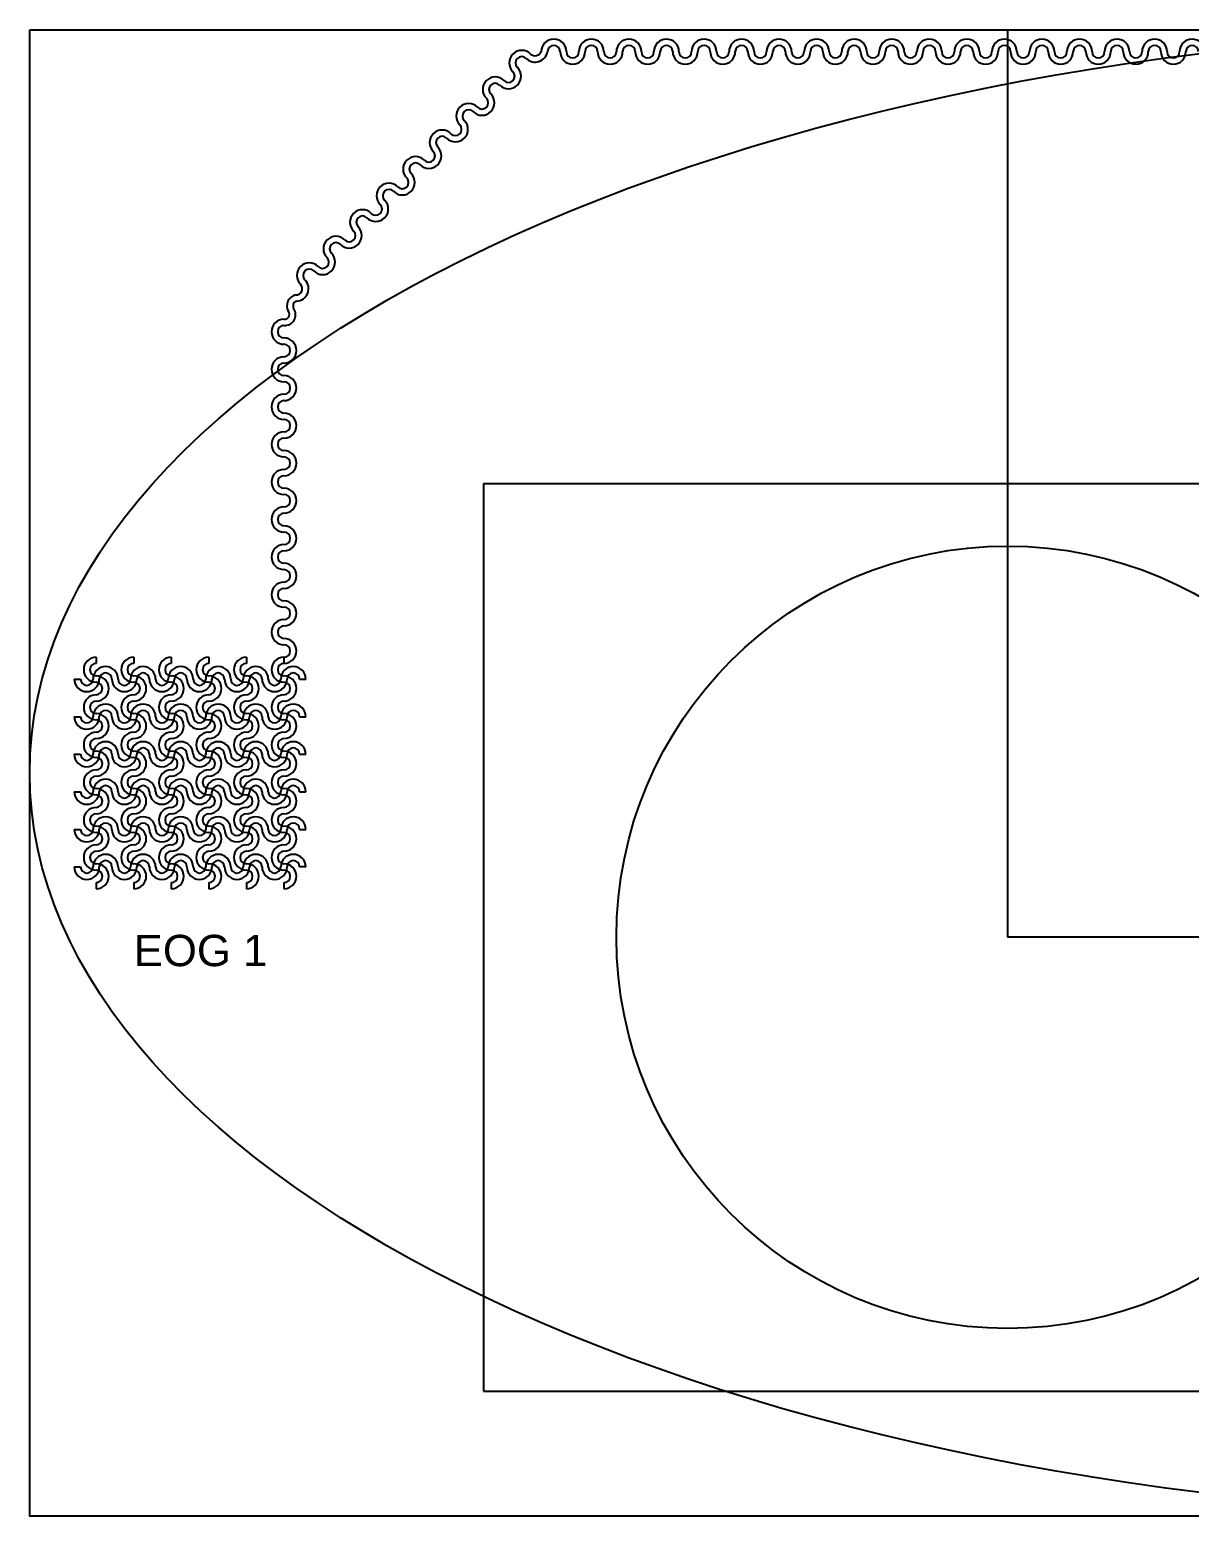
# Model space of a CAD drawing. Header units: millimetres. Extents: x 52779 to 53000, y 16171 to 16272.
# Drawn here: x 52779.3 to 52853.4, y 16171 to 16266 of the extents above; entities that cross this region are included whole.
import ezdxf

# ---------------------------------------------------------------- set-up
doc = ezdxf.new("R2010")
doc.units = ezdxf.units.MM
doc.header["$MEASUREMENT"] = 0
doc.layers.get('0').update_dxf_attribs({"color": 6})
doc.layers.add('MASK_1', color=255, linetype='Continuous')
doc.styles.get("Standard").update_dxf_attribs({"font": 'Arial.ttf'})

msp = doc.modelspace()

# ---------------------------------------------------------------- linework, layer by layer
for p, q in [((52841.771, 16266.044), (52841.771, 16208.044)), ((52808.271, 16237.044), (52950.271, 16237.044)), ((52808.271, 16237.044), (52808.271, 16179.044)), ((52879.271, 16208.044), (52841.771, 16208.044)), ((52808.271, 16179.044), (52950.271, 16179.044))]:
    msp.add_line(p, q)
msp.add_lwpolyline([(52779.271, 16266.044), (52979.271, 16266.044), (52979.271, 16171.044), (52779.271, 16171.044)], close=True)
msp.add_circle((52841.771, 16208.044), 25)
msp.add_ellipse((52879.271, 16218.544), major_axis=(100, 0), ratio=0.475)
at = {"layer": 'MASK_1'}
for p, q in [((52783.52, 16225.944), (52783.52, 16225.544)), ((52785.92, 16225.944), (52785.92, 16225.544)), ((52788.32, 16225.944), (52788.32, 16225.544)), ((52790.72, 16225.944), (52790.72, 16225.544)), ((52793.12, 16225.944), (52793.12, 16225.544)), ((52795.52, 16225.944), (52795.52, 16225.544)), ((52782.12, 16224.544), (52782.52, 16224.544)), ((52796.52, 16224.544), (52796.92, 16224.544)), ((52782.12, 16222.144), (52782.52, 16222.144)), ((52796.52, 16222.144), (52796.92, 16222.144)), ((52782.12, 16219.744), (52782.52, 16219.744)), ((52796.52, 16219.744), (52796.92, 16219.744)), ((52782.12, 16217.344), (52782.52, 16217.344)), ((52796.52, 16217.344), (52796.92, 16217.344)), ((52782.12, 16214.944), (52782.52, 16214.944)), ((52796.52, 16214.944), (52796.92, 16214.944)), ((52782.12, 16212.544), (52782.52, 16212.544)), ((52796.92, 16212.544), (52796.52, 16212.544)), ((52783.52, 16211.544), (52783.52, 16211.144)), ((52785.92, 16211.544), (52785.92, 16211.144)), ((52788.32, 16211.544), (52788.32, 16211.144)), ((52790.72, 16211.544), (52790.72, 16211.144)), ((52793.12, 16211.544), (52793.12, 16211.144)), ((52795.52, 16211.544), (52795.52, 16211.144))]:
    msp.add_line(p, q, dxfattribs=at)
for centre, radius, start, end in [((52812.771, 16264.644), 0.8, 0, 180), ((52812.771, 16264.644), 0.4, 0, 180), ((52815.171, 16264.644), 0.8, 0, 180), ((52815.171, 16264.644), 0.4, 0, 180), ((52817.571, 16264.644), 0.8, 0, 180), ((52817.571, 16264.644), 0.4, 0, 180), ((52819.971, 16264.644), 0.8, 0, 180), ((52819.971, 16264.644), 0.4, 0, 180), ((52822.371, 16264.644), 0.8, 0, 180), ((52822.371, 16264.644), 0.4, 0, 180), ((52824.771, 16264.644), 0.8, 0, 180), ((52824.771, 16264.644), 0.4, 0, 180), ((52827.171, 16264.644), 0.8, 0, 180), ((52827.171, 16264.644), 0.4, 0, 180), ((52829.571, 16264.644), 0.8, 0, 180), ((52829.571, 16264.644), 0.4, 0, 180), ((52831.971, 16264.644), 0.8, 0, 180), ((52831.971, 16264.644), 0.4, 0, 180), ((52834.371, 16264.644), 0.8, 0, 180), ((52834.371, 16264.644), 0.4, 0, 180), ((52836.771, 16264.644), 0.8, 0, 180), ((52836.771, 16264.644), 0.4, 0, 180), ((52839.171, 16264.644), 0.8, 0, 180), ((52839.171, 16264.644), 0.4, 0, 180), ((52841.571, 16264.644), 0.8, 0, 180), ((52841.571, 16264.644), 0.4, 0, 180), ((52843.971, 16264.644), 0.8, 0, 180), ((52843.971, 16264.644), 0.4, 0, 180), ((52846.371, 16264.644), 0.8, 0, 180), ((52846.371, 16264.644), 0.4, 0, 180), ((52848.771, 16264.644), 0.8, 0, 180), ((52848.771, 16264.644), 0.4, 0, 180), ((52851.171, 16264.644), 0.8, 0, 180), ((52851.171, 16264.644), 0.4, 0, 180), ((52853.571, 16264.644), 0.8, 0, 180), ((52853.571, 16264.644), 0.4, 0, 180), ((52810.723, 16263.923), 0.8, 45, 225), ((52810.723, 16263.923), 0.4, 45, 225), ((52811.571, 16264.79), 0.813, 225.91821, 349.68764), ((52811.571, 16264.823), 0.438, 229.8039, 335.88701), ((52813.971, 16264.644), 0.8, 180, 0), ((52813.971, 16264.644), 0.4, 180, 0), ((52816.371, 16264.644), 0.8, 180, 0), ((52816.371, 16264.644), 0.4, 180, 0), ((52818.771, 16264.644), 0.8, 180, 0), ((52818.771, 16264.644), 0.4, 180, 0), ((52821.171, 16264.644), 0.8, 180, 0), ((52821.171, 16264.644), 0.4, 180, 0), ((52823.571, 16264.644), 0.8, 180, 0), ((52823.571, 16264.644), 0.4, 180, 0), ((52825.971, 16264.644), 0.8, 180, 0), ((52825.971, 16264.644), 0.4, 180, 0), ((52828.371, 16264.644), 0.8, 180, 0), ((52828.371, 16264.644), 0.4, 180, 0), ((52830.771, 16264.644), 0.8, 180, 0), ((52830.771, 16264.644), 0.4, 180, 0), ((52833.171, 16264.644), 0.8, 180, 0), ((52833.171, 16264.644), 0.4, 180, 0), ((52835.571, 16264.644), 0.8, 180, 0), ((52835.571, 16264.644), 0.4, 180, 0), ((52837.971, 16264.644), 0.8, 180, 0), ((52837.971, 16264.644), 0.4, 180, 0), ((52840.371, 16264.644), 0.8, 180, 0), ((52840.371, 16264.644), 0.4, 180, 0), ((52842.771, 16264.644), 0.8, 180, 0), ((52842.771, 16264.644), 0.4, 180, 0), ((52845.171, 16264.644), 0.8, 180, 0), ((52845.171, 16264.644), 0.4, 180, 0), ((52847.571, 16264.644), 0.8, 180, 0), ((52847.571, 16264.644), 0.4, 180, 0), ((52849.971, 16264.644), 0.8, 180, 0), ((52849.971, 16264.644), 0.4, 180, 0), ((52852.371, 16264.644), 0.8, 180, 0), ((52852.371, 16264.644), 0.4, 180, 0), ((52809.874, 16263.074), 0.8, 225, 45), ((52809.874, 16263.074), 0.4, 225, 45), ((52809.026, 16262.226), 0.8, 45, 225), ((52809.026, 16262.226), 0.4, 45, 225), ((52807.329, 16260.529), 0.8, 45, 225), ((52808.177, 16261.377), 0.8, 225, 45), ((52808.177, 16261.377), 0.4, 225, 45), ((52806.48, 16259.68), 0.8, 225, 45), ((52807.329, 16260.529), 0.4, 45, 225), ((52805.632, 16258.832), 0.8, 45, 225), ((52806.48, 16259.68), 0.4, 225, 45), ((52804.783, 16257.983), 0.8, 225, 45), ((52805.632, 16258.832), 0.4, 45, 225), ((52803.935, 16257.135), 0.8, 45, 225), ((52803.935, 16257.135), 0.4, 45, 225), ((52804.783, 16257.983), 0.4, 225, 45), ((52803.086, 16256.286), 0.8, 225, 45), ((52803.086, 16256.286), 0.4, 225, 45), ((52802.238, 16255.438), 0.8, 45, 225), ((52802.238, 16255.438), 0.4, 45, 225), ((52800.54, 16253.741), 0.8, 45, 225), ((52801.389, 16254.589), 0.8, 225, 45), ((52801.389, 16254.589), 0.4, 225, 45), ((52800.54, 16253.741), 0.4, 45, 225), ((52798.843, 16252.044), 0.8, 45, 225), ((52799.692, 16252.892), 0.8, 225, 45), ((52799.692, 16252.892), 0.4, 225, 45), ((52797.995, 16251.195), 0.8, 225, 45), ((52798.843, 16252.044), 0.4, 45, 225), ((52797.146, 16250.346), 0.8, 45, 225), ((52797.146, 16250.346), 0.4, 45, 225), ((52797.995, 16251.195), 0.4, 225, 45), ((52796.298, 16249.498), 0.4, 267.00269, 45), ((52796.298, 16249.498), 0.8, 272.6441, 45), ((52796.425, 16248.395), 0.719, 101.92354, 209.85013), ((52795.582, 16247.829), 0.687, 264.79411, 33.78843), ((52795.558, 16247.85), 0.308, 262.84433, 37.63552), ((52796.417, 16248.391), 0.319, 104.8854, 214.35287), ((52795.52, 16246.744), 0.8, 90, 270), ((52795.52, 16246.744), 0.4, 90, 270), ((52795.52, 16245.544), 0.8, 270, 90), ((52795.52, 16244.344), 0.8, 90, 270), ((52795.52, 16245.544), 0.4, 270, 90), ((52795.52, 16244.344), 0.4, 90, 270), ((52795.52, 16243.144), 0.8, 270, 90), ((52795.52, 16243.144), 0.4, 270, 90), ((52795.52, 16241.944), 0.8, 90, 270), ((52795.52, 16241.944), 0.4, 90, 270), ((52795.52, 16240.744), 0.8, 270, 90), ((52795.52, 16239.544), 0.8, 90, 270), ((52795.52, 16240.744), 0.4, 270, 90), ((52795.52, 16239.544), 0.4, 90, 270), ((52795.52, 16238.344), 0.8, 270, 90), ((52795.52, 16238.344), 0.4, 270, 90), ((52795.52, 16237.144), 0.8, 90, 270), ((52795.52, 16237.144), 0.4, 90, 270), ((52795.52, 16235.944), 0.8, 270, 90), ((52795.52, 16234.744), 0.8, 90, 270), ((52795.52, 16235.944), 0.4, 270, 90), ((52795.52, 16234.744), 0.4, 90, 270), ((52795.52, 16233.544), 0.8, 270, 90), ((52795.52, 16233.544), 0.4, 270, 90), ((52795.52, 16232.344), 0.8, 90, 270), ((52795.52, 16232.344), 0.4, 90, 270), ((52795.52, 16231.144), 0.8, 270, 90), ((52795.52, 16231.144), 0.4, 270, 90), ((52795.52, 16229.944), 0.8, 90, 270), ((52795.52, 16229.944), 0.4, 90, 270), ((52795.52, 16228.744), 0.8, 270, 90), ((52795.52, 16228.744), 0.4, 270, 90), ((52795.52, 16227.544), 0.8, 90, 270), ((52795.52, 16227.544), 0.4, 90, 270), ((52795.52, 16226.344), 0.8, 270, 90), ((52795.52, 16226.344), 0.4, 270, 90), ((52783.52, 16225.144), 0.8, 90, 270), ((52783.52, 16225.144), 0.4, 90, 270), ((52784.12, 16224.544), 0.8, 0, 180), ((52785.92, 16225.144), 0.8, 90, 270), ((52785.92, 16225.144), 0.4, 90, 270), ((52786.52, 16224.544), 0.8, 0, 180), ((52788.32, 16225.144), 0.8, 90, 270), ((52788.32, 16225.144), 0.4, 90, 270), ((52788.92, 16224.544), 0.8, 0, 180), ((52790.72, 16225.144), 0.8, 90, 270), ((52790.72, 16225.144), 0.4, 90, 270), ((52791.32, 16224.544), 0.8, 0, 180), ((52793.12, 16225.144), 0.8, 90, 270), ((52793.12, 16225.144), 0.4, 90, 270), ((52793.72, 16224.544), 0.8, 0, 180), ((52795.52, 16225.144), 0.8, 90, 270), ((52795.52, 16225.144), 0.4, 90, 270), ((52796.12, 16224.544), 0.8, 0, 180), ((52782.92, 16224.544), 0.8, 180, 0), ((52782.92, 16224.544), 0.4, 180, 0), ((52783.52, 16223.944), 0.8, 270, 90), ((52783.52, 16223.944), 0.4, 270, 90), ((52784.12, 16224.544), 0.4, 0, 180), ((52785.32, 16224.544), 0.8, 180, 0), ((52785.32, 16224.544), 0.4, 180, 0), ((52785.92, 16223.944), 0.8, 270, 90), ((52785.92, 16223.944), 0.4, 270, 90), ((52786.52, 16224.544), 0.4, 0, 180), ((52787.72, 16224.544), 0.8, 180, 0), ((52787.72, 16224.544), 0.4, 180, 0), ((52788.32, 16223.944), 0.8, 270, 90), ((52788.32, 16223.944), 0.4, 270, 90), ((52788.92, 16224.544), 0.4, 0, 180), ((52790.12, 16224.544), 0.8, 180, 0), ((52790.12, 16224.544), 0.4, 180, 0), ((52790.72, 16223.944), 0.8, 270, 90), ((52790.72, 16223.944), 0.4, 270, 90), ((52791.32, 16224.544), 0.4, 0, 180), ((52792.52, 16224.544), 0.8, 180, 0), ((52792.52, 16224.544), 0.4, 180, 0), ((52793.12, 16223.944), 0.8, 270, 90), ((52793.12, 16223.944), 0.4, 270, 90), ((52793.72, 16224.544), 0.4, 0, 180), ((52794.92, 16224.544), 0.8, 180, 0), ((52794.92, 16224.544), 0.4, 180, 0), ((52795.52, 16223.944), 0.8, 270, 90), ((52795.52, 16223.944), 0.4, 270, 90), ((52796.12, 16224.544), 0.4, 0, 180), ((52783.52, 16222.744), 0.8, 90, 270), ((52785.92, 16222.744), 0.8, 90, 270), ((52788.32, 16222.744), 0.8, 90, 270), ((52790.72, 16222.744), 0.8, 90, 270), ((52793.12, 16222.744), 0.8, 90, 270), ((52795.52, 16222.744), 0.8, 90, 270), ((52783.52, 16222.744), 0.4, 90, 270), ((52784.12, 16222.144), 0.8, 0, 180), ((52783.52, 16221.544), 0.8, 270, 90), ((52784.12, 16222.144), 0.4, 0, 180), ((52785.92, 16222.744), 0.4, 90, 270), ((52786.52, 16222.144), 0.8, 0, 180), ((52785.92, 16221.544), 0.8, 270, 90), ((52786.52, 16222.144), 0.4, 0, 180), ((52788.32, 16222.744), 0.4, 90, 270), ((52788.92, 16222.144), 0.8, 0, 180), ((52788.32, 16221.544), 0.8, 270, 90), ((52788.92, 16222.144), 0.4, 0, 180), ((52790.72, 16222.744), 0.4, 90, 270), ((52791.32, 16222.144), 0.8, 0, 180), ((52790.72, 16221.544), 0.8, 270, 90), ((52791.32, 16222.144), 0.4, 0, 180), ((52793.12, 16222.744), 0.4, 90, 270), ((52793.72, 16222.144), 0.8, 0, 180), ((52793.12, 16221.544), 0.8, 270, 90), ((52793.72, 16222.144), 0.4, 0, 180), ((52795.52, 16222.744), 0.4, 90, 270), ((52796.12, 16222.144), 0.8, 0, 180), ((52795.52, 16221.544), 0.8, 270, 90), ((52796.12, 16222.144), 0.4, 0, 180), ((52782.92, 16222.144), 0.8, 180, 0), ((52782.92, 16222.144), 0.4, 180, 0), ((52783.52, 16221.544), 0.4, 270, 90), ((52785.32, 16222.144), 0.8, 180, 0), ((52785.32, 16222.144), 0.4, 180, 0), ((52785.92, 16221.544), 0.4, 270, 90), ((52787.72, 16222.144), 0.8, 180, 0), ((52787.72, 16222.144), 0.4, 180, 0), ((52788.32, 16221.544), 0.4, 270, 90), ((52790.12, 16222.144), 0.8, 180, 0), ((52790.12, 16222.144), 0.4, 180, 0), ((52790.72, 16221.544), 0.4, 270, 90), ((52792.52, 16222.144), 0.8, 180, 0), ((52792.52, 16222.144), 0.4, 180, 0), ((52793.12, 16221.544), 0.4, 270, 90), ((52794.92, 16222.144), 0.8, 180, 0), ((52794.92, 16222.144), 0.4, 180, 0), ((52795.52, 16221.544), 0.4, 270, 90), ((52783.52, 16220.344), 0.8, 90, 270), ((52783.52, 16220.344), 0.4, 90, 270), ((52784.12, 16219.744), 0.8, 0, 180), ((52785.92, 16220.344), 0.8, 90, 270), ((52785.92, 16220.344), 0.4, 90, 270), ((52786.52, 16219.744), 0.8, 0, 180), ((52788.32, 16220.344), 0.8, 90, 270), ((52788.32, 16220.344), 0.4, 90, 270), ((52788.92, 16219.744), 0.8, 0, 180), ((52790.72, 16220.344), 0.8, 90, 270), ((52790.72, 16220.344), 0.4, 90, 270), ((52791.32, 16219.744), 0.8, 0, 180), ((52793.12, 16220.344), 0.8, 90, 270), ((52793.12, 16220.344), 0.4, 90, 270), ((52793.72, 16219.744), 0.8, 0, 180), ((52795.52, 16220.344), 0.8, 90, 270), ((52795.52, 16220.344), 0.4, 90, 270), ((52796.12, 16219.744), 0.8, 0, 180), ((52782.92, 16219.744), 0.8, 180, 0), ((52782.92, 16219.744), 0.4, 180, 0), ((52783.52, 16219.144), 0.8, 270, 90), ((52783.52, 16219.144), 0.4, 270, 90), ((52784.12, 16219.744), 0.4, 0, 180), ((52785.32, 16219.744), 0.8, 180, 0), ((52785.32, 16219.744), 0.4, 180, 0), ((52785.92, 16219.144), 0.8, 270, 90), ((52785.92, 16219.144), 0.4, 270, 90), ((52786.52, 16219.744), 0.4, 0, 180), ((52787.72, 16219.744), 0.8, 180, 0), ((52787.72, 16219.744), 0.4, 180, 0), ((52788.32, 16219.144), 0.8, 270, 90), ((52788.32, 16219.144), 0.4, 270, 90), ((52788.92, 16219.744), 0.4, 0, 180), ((52790.12, 16219.744), 0.8, 180, 0), ((52790.12, 16219.744), 0.4, 180, 0), ((52790.72, 16219.144), 0.8, 270, 90), ((52790.72, 16219.144), 0.4, 270, 90), ((52791.32, 16219.744), 0.4, 0, 180), ((52792.52, 16219.744), 0.8, 180, 0), ((52792.52, 16219.744), 0.4, 180, 0), ((52793.12, 16219.144), 0.8, 270, 90), ((52793.12, 16219.144), 0.4, 270, 90), ((52793.72, 16219.744), 0.4, 0, 180), ((52794.92, 16219.744), 0.8, 180, 0), ((52794.92, 16219.744), 0.4, 180, 0), ((52795.52, 16219.144), 0.8, 270, 90), ((52795.52, 16219.144), 0.4, 270, 90), ((52796.12, 16219.744), 0.4, 0, 180), ((52783.52, 16217.944), 0.8, 90, 270), ((52785.92, 16217.944), 0.8, 90, 270), ((52788.32, 16217.944), 0.8, 90, 270), ((52790.72, 16217.944), 0.8, 90, 270), ((52793.12, 16217.944), 0.8, 90, 270), ((52795.52, 16217.944), 0.8, 90, 270), ((52783.52, 16217.944), 0.4, 90, 270), ((52784.12, 16217.344), 0.8, 0, 180), ((52783.52, 16216.744), 0.8, 270, 90), ((52784.12, 16217.344), 0.4, 0, 180), ((52785.92, 16217.944), 0.4, 90, 270), ((52786.52, 16217.344), 0.8, 0, 180), ((52785.92, 16216.744), 0.8, 270, 90), ((52786.52, 16217.344), 0.4, 0, 180), ((52788.32, 16217.944), 0.4, 90, 270), ((52788.92, 16217.344), 0.8, 0, 180), ((52788.32, 16216.744), 0.8, 270, 90), ((52788.92, 16217.344), 0.4, 0, 180), ((52790.72, 16217.944), 0.4, 90, 270), ((52791.32, 16217.344), 0.8, 0, 180), ((52790.72, 16216.744), 0.8, 270, 90), ((52791.32, 16217.344), 0.4, 0, 180), ((52793.12, 16217.944), 0.4, 90, 270), ((52793.72, 16217.344), 0.8, 0, 180), ((52793.12, 16216.744), 0.8, 270, 90), ((52793.72, 16217.344), 0.4, 0, 180), ((52795.52, 16217.944), 0.4, 90, 270), ((52796.12, 16217.344), 0.8, 0, 180), ((52795.52, 16216.744), 0.8, 270, 90), ((52796.12, 16217.344), 0.4, 0, 180), ((52782.92, 16217.344), 0.8, 180, 0), ((52782.92, 16217.344), 0.4, 180, 0), ((52783.52, 16216.744), 0.4, 270, 90), ((52785.32, 16217.344), 0.8, 180, 0), ((52785.32, 16217.344), 0.4, 180, 0), ((52785.92, 16216.744), 0.4, 270, 90), ((52787.72, 16217.344), 0.8, 180, 0), ((52787.72, 16217.344), 0.4, 180, 0), ((52788.32, 16216.744), 0.4, 270, 90), ((52790.12, 16217.344), 0.8, 180, 0), ((52790.12, 16217.344), 0.4, 180, 0), ((52790.72, 16216.744), 0.4, 270, 90), ((52792.52, 16217.344), 0.8, 180, 0), ((52792.52, 16217.344), 0.4, 180, 0), ((52793.12, 16216.744), 0.4, 270, 90), ((52794.92, 16217.344), 0.8, 180, 0), ((52794.92, 16217.344), 0.4, 180, 0), ((52795.52, 16216.744), 0.4, 270, 90), ((52783.52, 16215.544), 0.8, 90, 270), ((52783.52, 16215.544), 0.4, 90, 270), ((52784.12, 16214.944), 0.8, 0, 180), ((52785.92, 16215.544), 0.8, 90, 270), ((52785.92, 16215.544), 0.4, 90, 270), ((52786.52, 16214.944), 0.8, 0, 180), ((52788.32, 16215.544), 0.8, 90, 270), ((52788.32, 16215.544), 0.4, 90, 270), ((52788.92, 16214.944), 0.8, 0, 180), ((52790.72, 16215.544), 0.8, 90, 270), ((52790.72, 16215.544), 0.4, 90, 270), ((52791.32, 16214.944), 0.8, 0, 180), ((52793.12, 16215.544), 0.8, 90, 270), ((52793.12, 16215.544), 0.4, 90, 270), ((52793.72, 16214.944), 0.8, 0, 180), ((52795.52, 16215.544), 0.8, 90, 270), ((52795.52, 16215.544), 0.4, 90, 270), ((52796.12, 16214.944), 0.8, 0, 180), ((52782.92, 16214.944), 0.8, 180, 0), ((52782.92, 16214.944), 0.4, 180, 0), ((52783.52, 16214.344), 0.8, 270, 90), ((52783.52, 16214.344), 0.4, 270, 90), ((52784.12, 16214.944), 0.4, 0, 180), ((52785.32, 16214.944), 0.8, 180, 0), ((52785.32, 16214.944), 0.4, 180, 0), ((52785.92, 16214.344), 0.8, 270, 90), ((52785.92, 16214.344), 0.4, 270, 90), ((52786.52, 16214.944), 0.4, 0, 180), ((52787.72, 16214.944), 0.8, 180, 0), ((52787.72, 16214.944), 0.4, 180, 0), ((52788.32, 16214.344), 0.8, 270, 90), ((52788.32, 16214.344), 0.4, 270, 90), ((52788.92, 16214.944), 0.4, 0, 180), ((52790.12, 16214.944), 0.8, 180, 0), ((52790.12, 16214.944), 0.4, 180, 0), ((52790.72, 16214.344), 0.8, 270, 90), ((52790.72, 16214.344), 0.4, 270, 90), ((52791.32, 16214.944), 0.4, 0, 180), ((52792.52, 16214.944), 0.8, 180, 0), ((52792.52, 16214.944), 0.4, 180, 0), ((52793.12, 16214.344), 0.8, 270, 90), ((52793.12, 16214.344), 0.4, 270, 90), ((52793.72, 16214.944), 0.4, 0, 180), ((52794.92, 16214.944), 0.8, 180, 0), ((52794.92, 16214.944), 0.4, 180, 0), ((52795.52, 16214.344), 0.8, 270, 90), ((52795.52, 16214.344), 0.4, 270, 90), ((52796.12, 16214.944), 0.4, 0, 180), ((52783.52, 16213.144), 0.8, 90, 270), ((52785.92, 16213.144), 0.8, 90, 270), ((52788.32, 16213.144), 0.8, 90, 270), ((52790.72, 16213.144), 0.8, 90, 270), ((52793.12, 16213.144), 0.8, 90, 270), ((52795.52, 16213.144), 0.8, 90, 270), ((52783.52, 16213.144), 0.4, 90, 270), ((52784.12, 16212.544), 0.8, 0, 180), ((52783.52, 16211.944), 0.8, 270, 90), ((52784.12, 16212.544), 0.4, 0, 180), ((52785.92, 16213.144), 0.4, 90, 270), ((52786.52, 16212.544), 0.8, 0, 180), ((52785.92, 16211.944), 0.8, 270, 90), ((52786.52, 16212.544), 0.4, 0, 180), ((52788.32, 16213.144), 0.4, 90, 270), ((52788.92, 16212.544), 0.8, 0, 180), ((52788.32, 16211.944), 0.8, 270, 90), ((52788.92, 16212.544), 0.4, 0, 180), ((52790.72, 16213.144), 0.4, 90, 270), ((52791.32, 16212.544), 0.8, 0, 180), ((52790.72, 16211.944), 0.8, 270, 90), ((52791.32, 16212.544), 0.4, 0, 180), ((52793.12, 16213.144), 0.4, 90, 270), ((52793.72, 16212.544), 0.8, 0, 180), ((52793.12, 16211.944), 0.8, 270, 90), ((52793.72, 16212.544), 0.4, 0, 180), ((52795.52, 16213.144), 0.4, 90, 270), ((52796.12, 16212.544), 0.8, 0, 180), ((52795.52, 16211.944), 0.8, 270, 90), ((52796.12, 16212.544), 0.4, 0, 180), ((52782.92, 16212.544), 0.8, 180, 0), ((52782.92, 16212.544), 0.4, 180, 0), ((52783.52, 16211.944), 0.4, 270, 90), ((52785.32, 16212.544), 0.8, 180, 0), ((52785.32, 16212.544), 0.4, 180, 0), ((52785.92, 16211.944), 0.4, 270, 90), ((52787.72, 16212.544), 0.8, 180, 0), ((52787.72, 16212.544), 0.4, 180, 0), ((52788.32, 16211.944), 0.4, 270, 90), ((52790.12, 16212.544), 0.8, 180, 0), ((52790.12, 16212.544), 0.4, 180, 0), ((52790.72, 16211.944), 0.4, 270, 90), ((52792.52, 16212.544), 0.8, 180, 0), ((52792.52, 16212.544), 0.4, 180, 0), ((52793.12, 16211.944), 0.4, 270, 90), ((52794.92, 16212.544), 0.8, 180, 0), ((52794.92, 16212.544), 0.4, 180, 0), ((52795.52, 16211.944), 0.4, 270, 90)]:
    msp.add_arc(centre, radius, start, end, dxfattribs=at)

# ---------------------------------------------------------------- texts
at = {"insert": (52785.92, 16208.2), "char_height": 2, "attachment_point": 1}
msp.add_mtext_dynamic_manual_height_columns('EOG 1', width=14.38525, gutter_width=500, heights=[0], dxfattribs=at)

doc.saveas('drawing.dxf')
